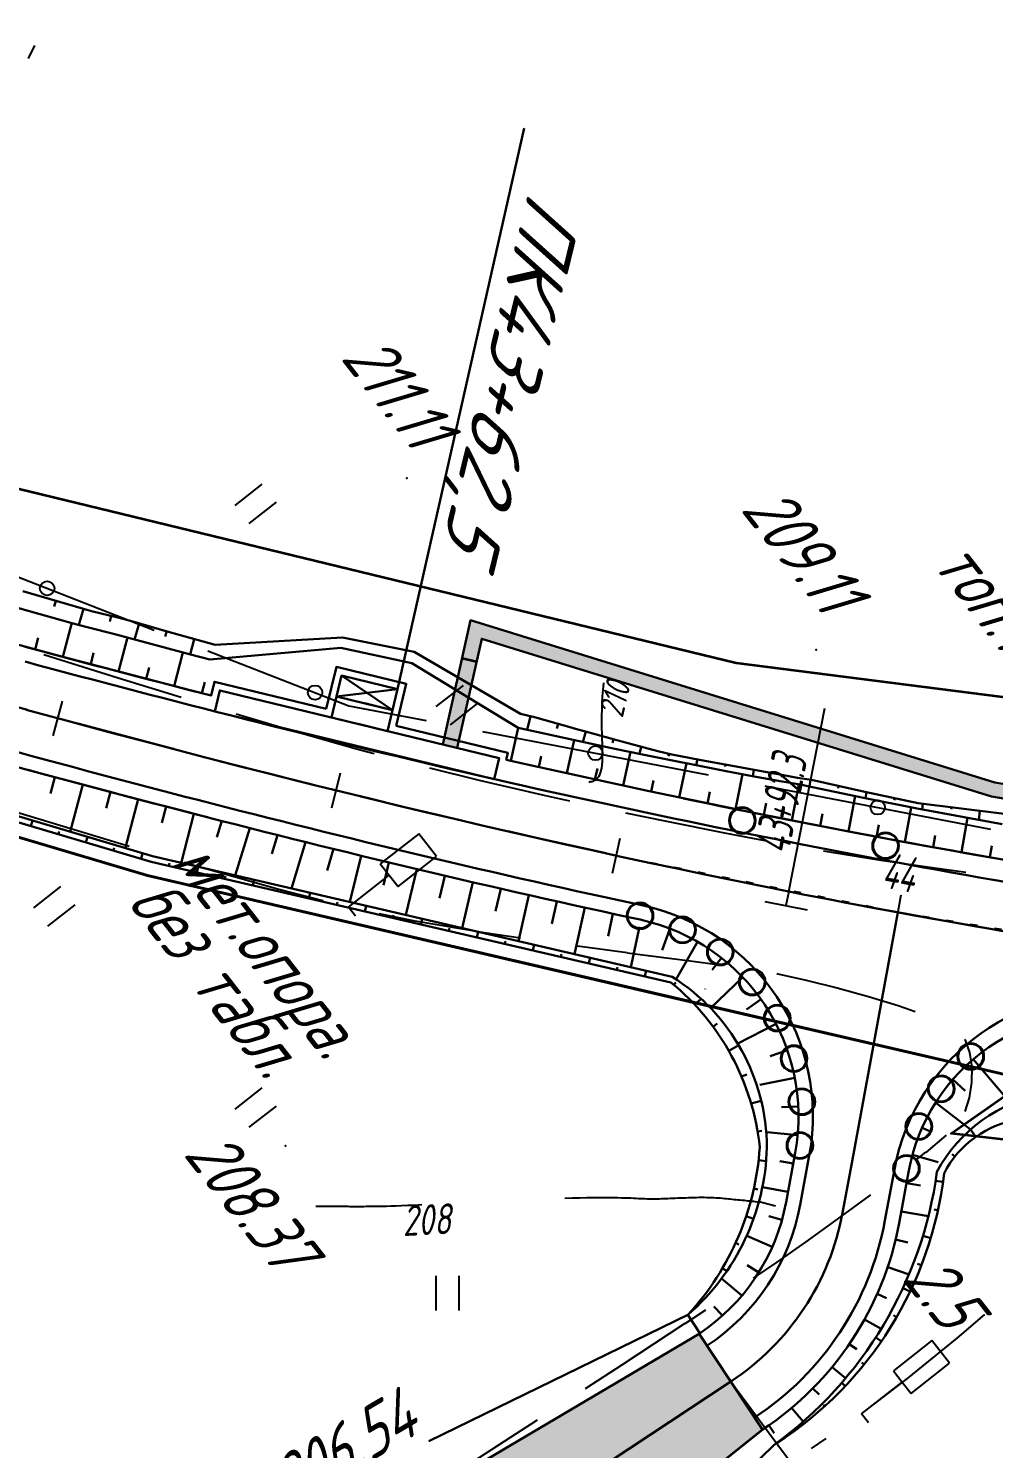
# Model space of a CAD drawing. Header units: millimetres. Extents: x -698 to 8131, y -704 to 4503.
# Drawn here: x 3163.6 to 3230.7, y 2555.2 to 2654 of the extents above; entities that cross this region are included whole.
import ezdxf
from ezdxf import colors
from ezdxf.entities.mleader import LeaderData, LeaderLine
from ezdxf.math import Vec2, Vec3

# ---------------------------------------------------------------- set-up
doc = ezdxf.new("R2010")
doc.units = ezdxf.units.MM
for name, pattern in [('CONTI', [0]), ('DASHED', [0.75, 0.5, -0.25]), ('STROT', [1.7, 0.5, -1.2])]:
    doc.linetypes.add(name, pattern=pattern)
for name, color, linetype, lineweight in [('10', 1, 'Continuous', 35), ('Гравий', 30, 'Continuous', 35), ('КОПИЯ_ОСЬ_13_ОТКОСЫ', 7, 'Continuous', 30), ('Огражд-перила', 1, 'ограждение2', 40), ('Остановки', 1, 'Continuous', 30), ('ОСЬ_ВЕРХ_ПОКРЫТИЯ_ГРАНИЦЫ_ПОЛОС', 7, 'Continuous', 30), ('ОСЬ_ВЕРХ_ПОКРЫТИЯ_ОСЬ', 1, 'Continuous', 30), ('Ось_примыкания', 1, 'Continuous', 35), ('Привязка', 250, 'Continuous', 35), ('Тротуар', 40, 'Continuous', 35)]:
    doc.layers.add(name, color=color, linetype=linetype, lineweight=lineweight)
for name, color, linetype in [('_Ростелеком', 6, 'Continuous'), ('GOR_BDEFAULT', 212, 'CONTI'), ('NAD_MDEFAULT', 7, 'CONTI'), ('PI_OTDEFAULT', 172, 'CONTI'), ('PI_TTDEFAULT', 5, 'CONTI'), ('PLN_O', 7, 'CONTI'), ('SIT_LDEFAULT', 7, 'CONTI'), ('USLZNDEFAULT', 7, 'CONTI'), ('ZAPSKDEFAULT', 7, 'CONTI'), ('Выноски', 250, 'Continuous'), ('ОСЬ_ВЕРХ_ПОКРЫТИЯ_ПИКЕТЫ', 1, 'Continuous'), ('ОСЬ_ВЕРХ_ПОКРЫТИЯ_РАЗБИВКА_КРИВ', 1, 'Continuous'), ('разметка', 7, 'Continuous')]:
    doc.layers.add(name, color=color, linetype=linetype)
doc.styles.add('eskd', font='isocpeui.ttf', dxfattribs={"width": 1.2})
doc.styles.add('SHRFT', font='isocpeui.ttf', dxfattribs={"width": 3.5})
doc.styles.get("Standard").update_dxf_attribs({"font": 'isocpeui.ttf'})
doc.styles.add('STYLE1', font='isocpeui.ttf', dxfattribs={"width": 0.9})
doc.styles.add('ГОСТ', font='isocpeui.ttf', dxfattribs={"height": 4})
doc.linetypes.add('кабель_связи_проект.', pattern='A,10,-1,["/",STYLE1,S=3,R=0,X=0,Y=-1.5],-4.1', length=15.1)
doc.linetypes.add('ограждение2', pattern='A,0.25,-0.1,[132,ltypeshp.shx,S=0.1,R=0,X=-0.1,Y=0],-0.1,1', length=1.45)

# ---------------------------------------------------------------- blocks, each defined once
blk = doc.blocks.new('BL_2011')
at = {"color": 0}
for p, q in [((0, 0), (0, 2.4)), ((1.6, 0), (1.6, 2.4))]:
    blk.add_line(p, q, dxfattribs=at)
blk = doc.blocks.new('BL_12')
at = {"color": 0}
for p, q in [((1, 7), (-1, 7)), ((-1, 7), (-1, 3.6)), ((1, 3.6), (1, 7)), ((-1, 3.6), (0, 3.6)), ((0, 0), (0, 3.6)), ((0, 3.6), (1, 3.6)), ((0.8, 0), (0, 0))]:
    blk.add_line(p, q, dxfattribs=at)

msp = doc.modelspace()

# ---------------------------------------------------------------- hatches: boundary and pattern name
at = {"layer": 'Гравий', "ltscale": 7}
msp.add_hatch(color=256, dxfattribs=at).paths.add_polyline_path([(3214.634, 2556.537), (3214.082, 2557.371), (3210.773, 2562.376), (3210.222, 2563.21), (3187.11, 2549.462), (3189.905, 2544.984), (3193.232, 2539.423)])
at = {"layer": 'Тротуар', "lineweight": 30, "ltscale": 7}
for points in [[(3193.723, 2610.193), (3194.738, 2609.966), (3195.093, 2611.552), (3230.558, 2600.572), (3247.569, 2597.715), (3248.829, 2597.507), (3248.979, 2598.492), (3230.789, 2601.547), (3194.316, 2612.839)], [(3194.737, 2609.966), (3193.723, 2610.193), (3192.379, 2604.203), (3193.393, 2603.976)]]:
    msp.add_hatch(color=256, dxfattribs=at).paths.add_polyline_path(points)

# ---------------------------------------------------------------- linework, layer by layer
at = {"layer": '10'}
for points in [[(3061.583, 2646.564), (3212.793, 2609.874), (3273.663, 2602.114), (3271.103, 2595.664), (3409.293, 2591.524), (3516.343, 2588.934), (3515.983, 2591.764), (3541.393, 2591.594), (3593.983, 2587.394), (3634.403, 2583.024), (3633.883, 2573.984), (3679.523, 2569.544), (3719.523, 2565.644), (3757.023, 2562.004)], [(3742.663, 2545.464), (3674.273, 2552.244), (3633.713, 2556.254), (3575.633, 2561.194), (3506.503, 2565.564), (3466.703, 2565.364), (3412.553, 2565.964), (3379.503, 2567.814), (3348.973, 2569.964), (3318.103, 2572.354), (3295.083, 2574.174), (3259.313, 2576.724), (3254.193, 2574.074), (3227.763, 2577.134), (3233.083, 2580.864), (3171.833, 2595.074), (3065.793, 2626.564)]]:
    msp.add_lwpolyline(points, dxfattribs=at)
at = {"layer": '_Ростелеком', "linetype": 'кабель_связи_проект.', "lineweight": 40, "ltscale": 0.25}
msp.add_lwpolyline([(3065.793, 2626.564), (3149.949, 2601.573), (3171.833, 2595.074), (3208.031, 2586.676), (3233.083, 2580.864), (3259.313, 2576.724), (3277.198, 2575.449), (3295.47, 2574.143), (3315.837, 2572.533), (3357.305, 2570.119), (3488.79, 2566.047), (3506.503, 2565.564), (3539.352, 2563.487), (3577.999, 2561.68), (3640.622, 2556.875), (3702.252, 2549.47), (3742.663, 2545.464)], dxfattribs=at)
at = {"layer": 'GOR_BDEFAULT', "color": 212, "flags": 128}
for points, elevation in [([(3202.559, 2601.61), (3202.619, 2601.61), (3202.679, 2601.62), (3202.749, 2601.63), (3202.819, 2601.65), (3202.889, 2601.67), (3202.959, 2601.71), (3203.039, 2601.75), (3203.109, 2601.81), (3203.179, 2601.89), (3203.239, 2601.98), (3203.309, 2602.09), (3203.359, 2602.23), (3203.409, 2602.38), (3203.449, 2602.56), (3203.469, 2602.77), (3203.489, 2603.01), (3203.499, 2603.28), (3203.499, 2603.57), (3203.499, 2603.88), (3203.489, 2604.22), (3203.479, 2604.58), (3203.469, 2604.95), (3203.459, 2605.35), (3203.459, 2605.76), (3203.459, 2606.19), (3203.469, 2606.63), (3203.479, 2607.08), (3203.509, 2607.54), (3203.549, 2608.01), (3203.599, 2608.49)], 210), ([(3183.549, 2572.07), (3183.899, 2572.07), (3184.849, 2572.07), (3184.929, 2572.07), (3185.029, 2572.07), (3185.119, 2572.07), (3185.219, 2572.07), (3185.319, 2572.07), (3185.429, 2572.07), (3185.539, 2572.07), (3185.649, 2572.07), (3185.769, 2572.07), (3185.899, 2572.06), (3186.019, 2572.06), (3186.159, 2572.06), (3186.289, 2572.06), (3186.429, 2572.06), (3186.579, 2572.06), (3186.729, 2572.06), (3186.889, 2572.06), (3187.059, 2572.07), (3187.239, 2572.07), (3187.439, 2572.07), (3187.659, 2572.07), (3187.899, 2572.08), (3188.169, 2572.08), (3188.459, 2572.09), (3188.779, 2572.1), (3189.129, 2572.11), (3189.519, 2572.13), (3189.949, 2572.14), (3190.419, 2572.16), (3190.929, 2572.19)], 208), ([(3200.869, 2572.64), (3201.419, 2572.66), (3201.929, 2572.67), (3202.399, 2572.68), (3202.839, 2572.68), (3203.239, 2572.69), (3203.609, 2572.69), (3203.949, 2572.68), (3204.259, 2572.68), (3204.539, 2572.68), (3204.809, 2572.67), (3205.049, 2572.66), (3205.269, 2572.65), (3205.469, 2572.65), (3205.659, 2572.64), (3205.839, 2572.63), (3205.999, 2572.62), (3206.159, 2572.62), (3206.309, 2572.61), (3206.449, 2572.61), (3206.579, 2572.6), (3206.709, 2572.6), (3206.839, 2572.6), (3206.959, 2572.6), (3207.079, 2572.6), (3207.209, 2572.6), (3207.329, 2572.6), (3207.459, 2572.6), (3207.599, 2572.61), (3207.739, 2572.61), (3207.879, 2572.62), (3208.039, 2572.62), (3208.199, 2572.63), (3208.369, 2572.64), (3208.549, 2572.64), (3208.729, 2572.65), (3208.909, 2572.66), (3209.099, 2572.67), (3209.289, 2572.67), (3209.479, 2572.68), (3209.669, 2572.69), (3209.859, 2572.69), (3210.039, 2572.69), (3210.229, 2572.7), (3210.409, 2572.7), (3210.579, 2572.7), (3210.759, 2572.69), (3210.919, 2572.69), (3211.079, 2572.68), (3211.239, 2572.68), (3211.399, 2572.67), (3211.549, 2572.66), (3211.689, 2572.65), (3211.839, 2572.63), (3211.979, 2572.62), (3212.119, 2572.61), (3212.259, 2572.6), (3212.389, 2572.58), (3212.529, 2572.57), (3212.669, 2572.55), (3212.799, 2572.54), (3212.939, 2572.53), (3213.079, 2572.51), (3213.209, 2572.5), (3213.349, 2572.49), (3213.479, 2572.47), (3213.609, 2572.46), (3213.749, 2572.45), (3213.869, 2572.43), (3213.999, 2572.42), (3214.119, 2572.41), (3214.239, 2572.39), (3214.349, 2572.38), (3214.459, 2572.37), (3214.569, 2572.35), (3214.659, 2572.33), (3215.539, 2572.1)], 208)]:
    msp.add_lwpolyline(points, dxfattribs=dict(at, elevation=elevation))
at = {"layer": 'PI_TTDEFAULT', "color": 5}
for p in [(3189.889, 2622.72, 211.109), (3218.359, 2610.79, 209.111), (3181.439, 2576.27, 208.37), (3191.469, 2555.75, 206.537)]:
    msp.add_point(p, dxfattribs=at)
at = {"layer": 'PLN_O'}
for p, q in [((3161.499, 2616.36), (3172.309, 2612.16)), ((3176.039, 2610.71), (3185.849, 2606.89)), ((3185.849, 2606.89), (3191.219, 2605.86)), ((3195.149, 2605.11), (3210.859, 2602.09)), ((3214.789, 2601.33), (3230.499, 2598.31))]:
    msp.add_line(p, q, dxfattribs=at)
for centre in [(3164.859, 2615.06), (3183.499, 2607.81), (3203.009, 2603.6), (3222.649, 2599.82)]:
    msp.add_circle(centre, 0.5, dxfattribs=at)
at = {"layer": 'SIT_LDEFAULT', "color": 7}
for p, q in [((3163.569, 2651.92), (3164.009, 2652.82)), ((3169.809, 2608.81), (3164.619, 2610.43)), ((3174.179, 2607.46), (3169.809, 2608.81)), ((3181.579, 2605.23), (3177.999, 2606.3)), ((3186.299, 2603.89), (3181.579, 2605.23)), ((3187.619, 2603.55), (3186.299, 2603.89)), ((3194.929, 2601.69), (3191.489, 2602.54)), ((3199.349, 2600.68), (3194.929, 2601.7)), ((3201.229, 2600.26), (3199.349, 2600.67)), ((3161.689, 2599.81), (3168.499, 2597.75)), ((3207.979, 2598.83), (3205.129, 2599.43)), ((3212.009, 2598.03), (3207.979, 2598.83)), ((3168.499, 2597.74), (3170.569, 2597.13)), ((3214.939, 2597.47), (3212.009, 2598.03)), ((3219.299, 2596.71), (3218.879, 2596.78)), ((3222.859, 2596.13), (3219.299, 2596.7)), ((3174.399, 2596), (3175.059, 2595.8)), ((3175.059, 2595.81), (3180.969, 2594.14)), ((3226.439, 2595.61), (3222.859, 2596.13)), ((3228.769, 2595.29), (3226.439, 2595.61)), ((3180.969, 2594.13), (3184.039, 2593.34)), ((3187.939, 2592.45), (3190.329, 2591.95)), ((3190.329, 2591.95), (3195.269, 2591.11)), ((3195.269, 2591.12), (3197.799, 2590.75)), ((3201.759, 2590.19), (3205.219, 2589.72)), ((3205.219, 2589.71), (3209.609, 2589.14)), ((3209.609, 2589.15), (3211.669, 2588.87)), ((3215.629, 2588.26), (3215.699, 2588.25)), ((3215.699, 2588.25), (3217.669, 2587.81)), ((3217.669, 2587.81), (3219.819, 2587.28)), ((3219.819, 2587.28), (3221.999, 2586.67)), ((3221.999, 2586.67), (3224.069, 2586.03)), ((3224.069, 2586.04), (3225.259, 2585.62)), ((3228.689, 2583.7), (3228.739, 2583.64)), ((3228.729, 2583.63), (3229.039, 2582.77)), ((3229.039, 2582.77), (3229.189, 2581.76)), ((3229.189, 2581.76), (3229.179, 2580.68)), ((3229.179, 2580.68), (3229.019, 2579.62)), ((3229.019, 2579.62), (3228.709, 2578.66)), ((3227.409, 2577.02), (3225.989, 2575.82)), ((3225.979, 2575.83), (3225.309, 2575.3)), ((3222.049, 2572.79), (3219.829, 2571.17)), ((3222.139, 2572.86), (3222.049, 2572.79)), ((3219.829, 2571.17), (3217.639, 2569.6)), ((3217.639, 2569.6), (3215.629, 2568.19)), ((3215.629, 2568.19), (3213.989, 2567.08)), ((3210.659, 2564.85), (3209.229, 2563.9)), ((3209.219, 2563.91), (3204.859, 2561.05)), ((3228.169, 2562.9), (3230.099, 2564.54)), ((3224.719, 2560.08), (3228.169, 2562.9)), ((3204.859, 2561.05), (3202.289, 2559.37)), ((3222.319, 2558.25), (3224.719, 2560.08)), ((3198.949, 2557.19), (3196.659, 2555.71)), ((3196.659, 2555.71), (3193.949, 2553.95)), ((3218.049, 2555.22), (3219.059, 2555.92))]:
    msp.add_line(p, q, dxfattribs=at)
at = {"layer": 'Гравий', "linetype": 'Continuous'}
msp.add_lwpolyline([(3210.222, 2563.21), (3187.074, 2549.521), (3189.905, 2544.984), (3193.232, 2539.423), (3214.634, 2556.537)], dxfattribs=at)
at = {"layer": 'КОПИЯ_ОСЬ_13_ОТКОСЫ'}
for p, q in [((3163.721, 2598.526), (3163.835, 2598.91)), ((3165.638, 2597.957), (3165.695, 2598.148)), ((3167.556, 2597.387), (3167.67, 2597.771)), ((3169.473, 2596.818), (3169.53, 2597.01)), ((3171.39, 2596.249), (3171.504, 2596.632)), ((3173.327, 2595.754), (3173.372, 2595.949)), ((3175.275, 2595.302), (3175.366, 2595.692)), ((3177.224, 2594.85), (3177.269, 2595.045)), ((3179.172, 2594.398), (3179.262, 2594.788)), ((3181.12, 2593.946), (3181.165, 2594.141)), ((3183.068, 2593.494), (3183.159, 2593.884)), ((3185.017, 2593.042), (3185.062, 2593.237)), ((3186.965, 2592.59), (3187.055, 2592.98)), ((3188.913, 2592.138), (3188.958, 2592.333)), ((3190.861, 2591.686), (3190.952, 2592.076)), ((3192.81, 2591.234), (3192.855, 2591.429)), ((3194.758, 2590.782), (3194.848, 2591.172)), ((3196.706, 2590.33), (3196.751, 2590.525)), ((3198.654, 2589.878), (3198.745, 2590.268)), ((3200.603, 2589.426), (3200.648, 2589.621)), ((3202.551, 2588.974), (3202.641, 2589.364)), ((3204.499, 2588.522), (3204.544, 2588.717)), ((3206.447, 2588.07), (3206.538, 2588.46)), ((3208.467, 2587.476), (3208.599, 2587.632)), ((3209.915, 2586.098), (3210.354, 2586.508)), ((3211.193, 2584.561), (3211.486, 2584.777)), ((3212.282, 2582.885), (3212.973, 2583.279)), ((3229.29, 2582.295), (3231.926, 2579.202)), ((3213.169, 2581.094), (3213.535, 2581.249)), ((3227.87, 2580.889), (3228.738, 2580.094)), ((3213.841, 2579.211), (3214.541, 2579.416)), ((3226.675, 2579.287), (3229.11, 2577.419)), ((3214.29, 2577.263), (3214.585, 2577.313)), ((3225.732, 2577.526), (3226.364, 2577.245)), ((3229.471, 2576.906), (3229.11, 2577.419)), ((3214.358, 2575.277), (3214.885, 2575.217)), ((3225.061, 2575.644), (3226.854, 2575.151)), ((3228.02, 2575.539), (3227.832, 2575.688)), ((3227.185, 2573.77), (3226.677, 2573.84)), ((3214.029, 2573.305), (3214.303, 2573.245)), ((3224.651, 2573.687), (3225.621, 2573.508)), ((3226.836, 2571.801), (3226.569, 2571.859)), ((3213.495, 2571.379), (3214.011, 2571.206)), ((3224.288, 2571.72), (3226.171, 2571.373)), ((3226.336, 2569.865), (3225.796, 2570.027)), ((3212.761, 2569.519), (3212.979, 2569.42)), ((3223.895, 2569.759), (3224.738, 2569.557)), ((3223.341, 2567.838), (3224.824, 2567.337)), ((3225.688, 2567.973), (3225.425, 2568.075)), ((3211.837, 2567.747), (3212.094, 2567.595)), ((3210.732, 2566.081), (3210.744, 2566.072)), ((3222.615, 2565.976), (3223.268, 2565.686)), ((3224.896, 2566.138), (3224.399, 2566.375)), ((3209.458, 2564.54), (3209.458, 2564.54)), ((3221.722, 2564.186), (3222.881, 2563.541)), ((3223.964, 2564.369), (3223.738, 2564.499)), ((3222.898, 2562.677), (3222.506, 2562.945)), ((3220.671, 2562.486), (3221.19, 2562.131)), ((3221.704, 2561.073), (3221.543, 2561.202)), ((3219.47, 2560.887), (3220.413, 2560.11)), ((3218.129, 2559.405), (3218.563, 2558.975)), ((3220.39, 2559.566), (3220.146, 2559.796)), ((3216.659, 2558.05), (3217.466, 2557.089)), ((3218.963, 2558.165), (3218.881, 2558.255)), ((3217.432, 2556.879), (3217.349, 2556.986)), ((3215.072, 2556.834), (3215.449, 2556.291)), ((3215.807, 2555.715), (3215.803, 2555.721))]:
    msp.add_line(p, q, dxfattribs=at)
for points in [[(2992.606, 2654.014), (3004.165, 2649.629), (3020.317, 2643.502), (3066.218, 2627.898), (3150.347, 2602.915), (3172.191, 2596.428), (3208.347, 2588.04)], [(2992.444, 2653.648), (3004.023, 2649.255), (3020.182, 2643.125), (3066.097, 2627.517), (3150.233, 2602.532), (3172.089, 2596.041), (3208.257, 2587.65)], [(3076.546, 2636.536), (3101.803, 2628.852), (3119.994, 2623.401), (3128.612, 2620.847), (3134.838, 2619.022), (3140.109, 2617.493), (3145.863, 2615.844), (3151.621, 2614.218), (3158.823, 2612.223), (3166.038, 2610.271), (3174.707, 2607.998), (3176.266, 2607.6)], [(3064.645, 2631.801), (3116.229, 2616.115), (3125.339, 2613.378), (3132.541, 2611.239), (3139.753, 2609.125), (3144.568, 2607.733), (3148.907, 2606.493), (3154.216, 2604.995), (3159.05, 2603.654), (3163.407, 2602.464), (3169.469, 2600.843), (3175.54, 2599.257), (3176.027, 2599.132)], [(3163.164, 2614.858), (3167.935, 2613.483), (3169.86, 2612.998), (3170.82, 2612.748), (3173.206, 2612.067), (3176.547, 2611.123), (3185.414, 2611.635), (3185.414, 2611.635), (3185.414, 2611.635), (3185.414, 2611.635), (3185.414, 2611.635), (3190.397, 2610.633), (3197.802, 2606.326), (3197.802, 2606.326), (3198.763, 2606.095), (3201.145, 2605.426), (3201.622, 2605.293), (3202.577, 2605.034), (3204.485, 2604.508), (3205.44, 2604.248), (3207.351, 2603.734), (3208.314, 2603.511), (3210.255, 2603.136), (3213.168, 2602.589), (3216.082, 2602.058), (3217.055, 2601.886), (3218.03, 2601.728), (3221.742, 2600.912), (3225.459, 2600.12), (3231.437, 2599.368)], [(3161.885, 2613.952), (3166.674, 2612.626), (3167.633, 2612.363), (3169.558, 2611.869), (3170.519, 2611.618), (3174.834, 2610.457), (3176.169, 2610.104), (3185.286, 2610.931), (3190.224, 2609.86), (3197.631, 2605.351), (3197.631, 2605.351), (3201.446, 2604.512), (3204.351, 2603.901), (3206.289, 2603.502), (3212.109, 2602.349), (3214.052, 2601.982), (3215.995, 2601.622), (3216.274, 2601.579), (3216.552, 2601.534), (3216.831, 2601.486), (3217.109, 2601.436), (3217.386, 2601.384), (3217.663, 2601.329), (3221.662, 2600.496), (3225.39, 2599.744), (3231.315, 2598.648)], [(3161.885, 2613.952), (3166.674, 2612.625), (3167.633, 2612.363), (3169.558, 2611.869), (3170.519, 2611.618), (3174.834, 2610.457), (3176.169, 2610.104), (3185.286, 2610.931), (3190.224, 2609.86), (3197.631, 2605.351), (3197.631, 2605.351), (3201.446, 2604.512), (3204.351, 2603.901), (3206.289, 2603.501), (3212.109, 2602.349), (3214.052, 2601.982), (3215.995, 2601.622), (3216.274, 2601.579), (3216.552, 2601.534), (3216.831, 2601.486), (3217.109, 2601.436), (3217.386, 2601.384), (3217.663, 2601.329), (3221.662, 2600.496), (3225.39, 2599.744), (3231.315, 2598.648)], [(3165.462, 2614.195), (3165.35, 2613.808)], [(3167.383, 2613.642), (3167.06, 2612.52)], [(3165.952, 2610.294), (3166.583, 2612.651)], [(3169.318, 2613.135), (3169.223, 2612.757)], [(3171.252, 2612.625), (3170.932, 2611.506)], [(3164.021, 2610.812), (3164.235, 2611.607)], [(3169.821, 2609.279), (3170.44, 2611.639)], [(3173.175, 2612.076), (3173.068, 2611.703)], [(3175.099, 2611.532), (3174.798, 2610.466)], [(3167.887, 2609.786), (3168.093, 2610.573)], [(3173.691, 2608.265), (3174.303, 2610.599)], [(3171.756, 2608.772), (3171.962, 2609.559)], [(3175.627, 2607.763), (3175.826, 2608.543)], [(3197.114, 2603.069), (3197.631, 2605.351)], [(3198.483, 2606.163), (3198.255, 2605.214)], [(3200.411, 2605.632), (3200.323, 2605.319)], [(3201.019, 2602.2), (3201.521, 2604.496)], [(3202.338, 2605.098), (3202.139, 2604.366)], [(3204.267, 2604.568), (3204.2, 2604.324)], [(3199.065, 2602.627), (3199.232, 2603.389)], [(3204.926, 2601.345), (3205.437, 2603.677)], [(3206.197, 2604.044), (3206.063, 2603.548)], [(3208.135, 2603.552), (3208.097, 2603.386)], [(3196.793, 2603.141), (3198.989, 2602.644), (3206.749, 2600.946), (3211.121, 2600.035), (3215.498, 2599.151), (3219.318, 2598.402), (3224.79, 2597.365), (3230.271, 2596.379), (3235.761, 2595.444), (3241.26, 2594.561), (3246.742, 2593.732)], [(3202.973, 2601.772), (3203.14, 2602.538)], [(3208.838, 2600.507), (3209.336, 2602.898)], [(3210.098, 2603.166), (3210.02, 2602.763)], [(3212.063, 2602.797), (3212.038, 2602.662)], [(3214.03, 2602.432), (3213.951, 2602.001)], [(3165.403, 2601.926), (3165.097, 2600.788)], [(3167.335, 2601.409), (3166.461, 2598.13)], [(3206.88, 2600.918), (3207.045, 2601.697)], [(3212.756, 2599.701), (3213.249, 2602.134)], [(3215.997, 2602.073), (3215.971, 2601.929)], [(3216.678, 2598.919), (3217.169, 2601.425)], [(3217.969, 2601.738), (3217.895, 2601.281)], [(3169.268, 2600.896), (3168.968, 2599.763)], [(3210.796, 2600.101), (3210.96, 2600.899)], [(3219.922, 2601.309), (3219.889, 2601.158)], [(3220.604, 2598.153), (3221.078, 2600.616)], [(3221.876, 2600.883), (3221.787, 2600.471)], [(3223.832, 2600.464), (3223.802, 2600.326)], [(3171.202, 2600.386), (3170.319, 2597.022)], [(3173.137, 2599.88), (3172.845, 2598.758)], [(3214.716, 2599.306), (3214.878, 2600.118)], [(3224.535, 2597.412), (3224.982, 2599.825)], [(3225.793, 2600.076), (3225.741, 2599.678)], [(3227.777, 2599.821), (3227.76, 2599.688)], [(3229.761, 2599.573), (3229.684, 2598.944)], [(3175.073, 2599.378), (3174.209, 2596.039)], [(3177.01, 2598.88), (3176.664, 2597.757)], [(3218.641, 2598.535), (3218.805, 2599.37)], [(3222.569, 2597.779), (3222.724, 2598.601)], [(3228.471, 2596.697), (3228.897, 2599.088)], [(3178.951, 2598.386), (3177.942, 2595.094)], [(3180.892, 2597.897), (3180.496, 2596.594)], [(3226.502, 2597.051), (3226.649, 2597.856)], [(3182.835, 2597.412), (3181.86, 2594.185)], [(3184.778, 2596.932), (3184.332, 2595.443)], [(3186.697, 2596.463), (3185.916, 2593.244)], [(3230.44, 2596.349), (3230.579, 2597.147)], [(3188.64, 2595.994), (3188.26, 2594.414)], [(3190.584, 2595.529), (3189.826, 2592.337)], [(3192.529, 2595.069), (3192.16, 2593.497)], [(3194.476, 2594.615), (3193.735, 2591.43)], [(3196.422, 2594.166), (3196.065, 2592.6)], [(3198.371, 2593.722), (3197.648, 2590.522)], [(3200.322, 2593.284), (3199.973, 2591.72)], [(3202.273, 2592.851), (3201.559, 2589.615)], [(3204.225, 2592.424), (3203.886, 2590.864)], [(3206.074, 2591.515), (3205.474, 2588.706)], [(3210.647, 2587.174), (3210.651, 2587.196)]]:
    msp.add_lwpolyline(points, dxfattribs=at)
at = {"layer": 'КОПИЯ_ОСЬ_13_ОТКОСЫ', "ltscale": 7}
for points in [[(3184.275, 2606.68), (3184.981, 2609.596), (3189.84, 2608.419), (3189.134, 2605.503)], [(3184.275, 2606.68), (3176.499, 2608.563), (3176.266, 2607.6)], [(3196.793, 2603.141), (3196.91, 2603.62), (3189.134, 2605.503)], [(3212.428, 2559.873), (3189.905, 2544.984)]]:
    msp.add_lwpolyline(points, dxfattribs=at)
at = {"layer": 'КОПИЯ_ОСЬ_13_ОТКОСЫ'}
msp.add_lwpolyline([(3215.427, 2555.451, 0.204101), (3226.77, 2574.473, -0.229607), (3234.286, 2579.909), (3237.562, 2580.341), (3237.562, 2580.341)], format="xyb", dxfattribs=at)
at = {"layer": 'Огражд-перила', "linetype": 'Continuous'}
for centre in [(3213.227, 2598.908), (3223.196, 2597.154), (3206.113, 2592.285), (3209.062, 2591.305), (3211.692, 2589.758), (3213.919, 2587.672), (3215.655, 2585.164), (3216.821, 2582.345), (3229.119, 2582.496), (3227.063, 2580.245), (3217.365, 2579.344), (3225.508, 2577.625), (3217.236, 2576.298), (3224.644, 2574.707)]:
    msp.add_circle(centre, 0.897, dxfattribs=at)
at = {"layer": 'Остановки', "lineweight": 30, "ltscale": 7}
for points in [[(3186.94, 2607.063), (3188.884, 2606.593), (3189.237, 2608.051), (3185.349, 2608.992), (3184.996, 2607.534), (3188.884, 2606.593)], [(3188.884, 2606.593), (3185.349, 2608.992)], [(3186.587, 2605.606), (3188.531, 2605.135), (3188.884, 2606.593), (3184.996, 2607.534), (3184.643, 2606.076), (3188.531, 2605.135)], [(3189.237, 2608.051), (3184.996, 2607.534)]]:
    msp.add_lwpolyline(points, dxfattribs=at)
at = {"layer": 'Остановки', "color": 1, "linetype": 'Continuous'}
msp.add_lwpolyline([(3176.515, 2606.501), (3176.515, 2606.501), (3195.953, 2601.794), (3195.953, 2601.794), (3196.306, 2603.252), (3176.868, 2607.959)], close=True, dxfattribs=at)
at = {"layer": 'ОСЬ_ВЕРХ_ПОКРЫТИЯ_ГРАНИЦЫ_ПОЛОС', "linetype": 'Continuous'}
for points in [[(3163.341, 2610.995), (3164.292, 2610.739), (3165.242, 2610.484), (3166.192, 2610.23), (3167.143, 2609.977), (3168.094, 2609.725), (3169.045, 2609.474), (3169.996, 2609.223), (3170.947, 2608.974), (3171.899, 2608.726), (3172.851, 2608.478), (3173.803, 2608.232), (3174.755, 2607.986), (3175.707, 2607.742), (3176.266, 2607.6), (3176.266, 2607.6)], [(3231.641, 2594.618), (3230.674, 2594.786), (3229.706, 2594.955), (3228.739, 2595.125), (3227.772, 2595.298), (3226.805, 2595.472), (3225.838, 2595.647), (3224.872, 2595.824), (3223.906, 2596.003), (3222.941, 2596.183), (3221.975, 2596.365), (3221.01, 2596.548), (3220.046, 2596.733), (3219.081, 2596.92), (3218.117, 2597.108), (3217.153, 2597.298), (3216.186, 2597.487), (3215.218, 2597.677), (3214.251, 2597.869), (3213.283, 2598.063), (3212.317, 2598.258), (3211.35, 2598.455), (3210.384, 2598.653), (3209.418, 2598.853), (3208.452, 2599.054), (3207.486, 2599.257), (3206.521, 2599.461), (3205.556, 2599.667), (3204.591, 2599.874), (3203.627, 2600.083), (3202.662, 2600.293), (3201.698, 2600.504), (3200.735, 2600.717), (3199.771, 2600.931), (3198.808, 2601.147), (3197.845, 2601.364), (3196.882, 2601.582), (3195.92, 2601.802), (3194.957, 2602.022), (3193.995, 2602.245), (3193.034, 2602.468), (3192.072, 2602.693), (3191.111, 2602.919), (3190.15, 2603.146), (3189.189, 2603.375), (3188.229, 2603.604), (3187.268, 2603.835), (3186.308, 2604.067), (3185.349, 2604.301), (3184.389, 2604.535), (3183.43, 2604.771), (3182.47, 2605.007), (3181.512, 2605.245), (3180.553, 2605.484), (3179.594, 2605.724), (3178.636, 2605.966), (3177.678, 2606.208), (3176.721, 2606.451), (3175.763, 2606.695), (3174.806, 2606.941), (3173.848, 2607.187), (3172.892, 2607.435), (3171.935, 2607.683), (3170.978, 2607.932), (3170.022, 2608.183), (3169.066, 2608.434), (3168.11, 2608.686), (3167.154, 2608.939), (3166.199, 2609.194), (3165.243, 2609.449), (3164.288, 2609.704), (3163.333, 2609.961)], [(3209.145, 2600.442), (3209.914, 2600.282), (3210.854, 2600.088), (3211.795, 2599.895), (3212.736, 2599.704), (3213.677, 2599.514), (3214.619, 2599.326), (3215.56, 2599.139), (3216.502, 2598.953), (3217.444, 2598.77), (3218.386, 2598.584), (3219.328, 2598.4), (3220.271, 2598.218), (3221.213, 2598.037), (3222.156, 2597.857), (3223.099, 2597.68), (3224.043, 2597.503), (3224.987, 2597.328), (3225.931, 2597.155), (3226.875, 2596.983), (3227.82, 2596.813), (3228.765, 2596.644), (3229.71, 2596.477), (3230.655, 2596.311), (3231.601, 2596.147)]]:
    msp.add_lwpolyline(points, dxfattribs=at)
at = {"layer": 'ОСЬ_ВЕРХ_ПОКРЫТИЯ_ГРАНИЦЫ_ПОЛОС', "linetype": 'Continuous', "lineweight": 30}
for points in [[(3210.773, 2562.376), (3210.773, 2562.376), (3210.773, 2562.376, 0.203814), (3217.252, 2572.168), (3217.888, 2575.612, 0.404939), (3206.325, 2592.991), (3203.661, 2593.57), (3202.68, 2593.785), (3201.7, 2594.002), (3200.719, 2594.219), (3199.739, 2594.439), (3198.759, 2594.659), (3197.78, 2594.881), (3196.801, 2595.105), (3195.822, 2595.33), (3194.844, 2595.556), (3193.866, 2595.783), (3192.889, 2596.012), (3191.911, 2596.242), (3190.935, 2596.473), (3189.958, 2596.706), (3188.982, 2596.94), (3188.006, 2597.175), (3187.03, 2597.411), (3186.055, 2597.649), (3185.08, 2597.888), (3184.106, 2598.128), (3183.132, 2598.369), (3182.158, 2598.611), (3181.184, 2598.854), (3180.211, 2599.099), (3179.238, 2599.345), (3178.266, 2599.592), (3177.294, 2599.839), (3176.322, 2600.088), (3175.35, 2600.338), (3174.379, 2600.59), (3173.408, 2600.842), (3172.437, 2601.095), (3171.467, 2601.349), (3170.497, 2601.604), (3169.527, 2601.86), (3168.558, 2602.117), (3167.589, 2602.375), (3166.62, 2602.634), (3165.651, 2602.894), (3164.683, 2603.155), (3163.715, 2603.417), (3162.747, 2603.679)], [(3210.222, 2563.21, 0.203814), (3216.269, 2572.349), (3216.904, 2575.794, 0.404939), (3206.112, 2592.014, 0.404939)], [(3209.458, 2564.54, 0.171183), (3214.438, 2576.177, 0.197801), (3208.257, 2587.65, 0.313801)], [(3209.433, 2564.518, 0.210702), (3214.937, 2576.157), (3214.937, 2576.157, 0.256362), (3208.347, 2588.04, 0.404939)], [(3240.722, 2586.743), (3240.722, 2586.743, 0.403253), (3223.806, 2574.621), (3223.806, 2574.621)], [(3240.508, 2585.258), (3240.508, 2585.258, 0.418235), (3224.789, 2574.44), (3224.136, 2570.898, -0.203814), (3214.634, 2556.537)], [(3237.207, 2577.967), (3232.557, 2578.118, 0.245726), (3227.259, 2574.355, -0.22448), (3215.614, 2555.589)], [(3214.082, 2557.371, 0.203814), (3223.153, 2571.079), (3223.806, 2574.621)]]:
    msp.add_lwpolyline(points, format="xyb", dxfattribs=at)
for points in [[(3206.112, 2592.014), (3205.414, 2592.167), (3204.431, 2592.379), (3203.448, 2592.593), (3202.466, 2592.809), (3201.483, 2593.025), (3200.502, 2593.243), (3199.52, 2593.463), (3198.539, 2593.684), (3197.558, 2593.906), (3196.578, 2594.13), (3195.598, 2594.355), (3194.618, 2594.582), (3193.639, 2594.809), (3192.66, 2595.038), (3191.682, 2595.269), (3190.703, 2595.5), (3189.726, 2595.733), (3188.748, 2595.967), (3187.771, 2596.203), (3186.794, 2596.44), (3185.818, 2596.677), (3184.842, 2596.916), (3183.866, 2597.157), (3182.891, 2597.398), (3181.916, 2597.641), (3180.941, 2597.884), (3179.967, 2598.129), (3178.993, 2598.375), (3178.019, 2598.622), (3177.046, 2598.871), (3176.073, 2599.12), (3175.1, 2599.37), (3174.128, 2599.622), (3173.156, 2599.874), (3172.184, 2600.127), (3171.213, 2600.382), (3170.242, 2600.637), (3169.271, 2600.894), (3168.301, 2601.151), (3167.331, 2601.409), (3166.361, 2601.668), (3165.392, 2601.928), (3164.423, 2602.19), (3163.53, 2602.431)], [(3209.487, 2564.554), (3191.469, 2555.75)], [(3215.427, 2555.451), (3200.299, 2540.72)]]:
    msp.add_lwpolyline(points, dxfattribs=at)
at = {"layer": 'ОСЬ_ВЕРХ_ПОКРЫТИЯ_ОСЬ'}
msp.add_lwpolyline([(3163.407, 2606.609), (3166.279, 2605.832), (3169.153, 2605.063), (3172.029, 2604.303), (3173.948, 2603.801), (3175.868, 2603.303), (3177.789, 2602.809), (3179.711, 2602.32), (3181.634, 2601.835), (3183.559, 2601.354), (3185.484, 2600.878), (3187.411, 2600.406), (3189.339, 2599.94), (3191.268, 2599.478), (3193.198, 2599.021), (3195.129, 2598.569), (3197.062, 2598.123), (3198.996, 2597.682), (3200.931, 2597.246), (3202.867, 2596.816), (3204.804, 2596.392), (3206.743, 2595.973), (3208.683, 2595.56), (3210.625, 2595.153), (3212.567, 2594.753), (3214.511, 2594.358), (3216.456, 2593.97), (3216.456, 2593.97, 0.0136), (3248.629, 2588.51)], format="xyb", dxfattribs=at)
at = {"layer": 'ОСЬ_ВЕРХ_ПОКРЫТИЯ_ПИКЕТЫ'}
for p, q in [((3165.286, 2604.805), (3165.937, 2607.219)), ((3184.674, 2599.79), (3185.273, 2602.217)), ((3204.186, 2595.247), (3204.718, 2597.69)), ((3223.83, 2591.288), (3224.284, 2593.746)), ((3223.83, 2591.288), (3224.284, 2593.746))]:
    msp.add_line(p, q, dxfattribs=at)
at = {"layer": 'ОСЬ_ВЕРХ_ПОКРЫТИЯ_РАЗБИВКА_КРИВ'}
for p, q in [((3216.456, 2593.97), (3218.979, 2606.723)), ((3216.456, 2593.97), (3216.262, 2592.989)), ((3214.791, 2593.28), (3217.733, 2592.698))]:
    msp.add_line(p, q, dxfattribs=at)
at = {"layer": 'Ось_примыкания', "color": 0, "lineweight": 30}
for p, q in [((3210.117, 2590.47), (3208.618, 2587.865)), ((3211.773, 2589.352), (3211.121, 2588.521)), ((3213.254, 2588.01), (3211.011, 2585.865)), ((3214.529, 2586.471), (3213.529, 2585.757)), ((3215.571, 2584.766), (3212.872, 2583.37)), ((3216.36, 2582.931), (3215.163, 2582.514)), ((3216.88, 2581.001), (3214.451, 2580.53)), ((3217.12, 2579.017), (3215.948, 2578.96)), ((3217.075, 2577.019), (3214.944, 2577.22)), ((3216.766, 2575.044), (3215.832, 2575.217)), ((3216.403, 2573.077), (3214.623, 2573.406)), ((3215.985, 2571.123), (3215.071, 2571.378)), ((3215.311, 2569.241), (3213.534, 2570.025)), ((3214.377, 2567.475), (3213.561, 2567.985)), ((3213.2, 2565.86), (3211.789, 2567.051))]:
    msp.add_line(p, q, dxfattribs=at)
at = {"layer": 'Ось_примыкания', "color": 0, "lineweight": 30, "ltscale": 7}
msp.add_line((3209.428, 2564.525), (3210.28, 2563.249), dxfattribs=at)
at = {"layer": 'Ось_примыкания', "lineweight": 30, "ltscale": 7}
msp.add_lwpolyline([(3224.057, 2592.517), (3220.838, 2575.068, -0.000003), (3220.838, 2575.068), (3220.202, 2571.623, -0.203814), (3212.428, 2559.873), (3212.428, 2559.873)], format="xyb", dxfattribs=at)
at = {"layer": 'Ось_примыкания', "color": 0, "lineweight": 30}
for points in [[(3208.165, 2591.305), (3207.652, 2589.889)], [(3211.854, 2564.472), (3211.249, 2565.1)]]:
    msp.add_lwpolyline(points, dxfattribs=at)
at = {"layer": 'Ось_примыкания', "linetype": 'Continuous'}
msp.add_lwpolyline([(3210.222, 2563.21), (3214.634, 2556.537)], dxfattribs=at)
at = {"layer": 'Ось_примыкания', "lineweight": 30, "ltscale": 7}
msp.add_arc((3334.034, 3189.209), 606.742, 259.273599, 263.334176, dxfattribs=at)
at = {"layer": 'Привязка', "lineweight": 30, "ltscale": 7}
msp.add_lwpolyline([(3189.237, 2608.051), (3198.054, 2647.085)], dxfattribs=at)
at = {"layer": 'разметка', "linetype": 'DASHED', "lineweight": 30, "ltscale": 14}
msp.add_lwpolyline([(3206.813, 2595.973, -0.010955), (3176.504, 2603.14), (3176.504, 2603.14), (3176.504, 2603.14, -0.009686), (3126.494, 2617.209)], format="xyb", dxfattribs=at)
at = {"layer": 'разметка', "linetype": 'STROT', "lineweight": 30}
msp.add_lwpolyline([(3206.813, 2595.973), (3224.057, 2592.517), (3245.055, 2589.027)], dxfattribs=at)
at = {"layer": 'разметка', "lineweight": 30, "ltscale": 7}
msp.add_lwpolyline([(3226.66, 2592.043), (3223.379, 2592.643)], dxfattribs=at)
at = {"layer": 'Тротуар', "lineweight": 30, "ltscale": 7}
for points in [[(3248.217, 2593.518), (3248.979, 2598.492), (3230.789, 2601.547), (3194.316, 2612.839), (3192.379, 2604.203)], [(3247.023, 2593.691), (3247.569, 2597.715), (3230.558, 2600.572), (3195.092, 2611.552), (3195.092, 2611.552), (3195.092, 2611.552), (3195.092, 2611.552), (3193.393, 2603.976)]]:
    msp.add_lwpolyline(points, dxfattribs=at)
at = {"layer": 'Тротуар', "ltscale": 7}
msp.add_lwpolyline([(3193.723, 2610.193), (3194.736, 2609.966)], dxfattribs=at)

# ---------------------------------------------------------------- block references
at = {"layer": 'USLZNDEFAULT', "color": 7, "rotation": 307.9999999999999}
for p in [(3185.819, 2592.89), (3221.519, 2557.63)]:
    msp.add_blockref('BL_12', p, dxfattribs=at)
at = {"layer": 'ZAPSKDEFAULT', "color": 7, "rotation": 307.9999999999999}
for p in [(3177.929, 2620.83), (3191.929, 2606.83), (3163.929, 2592.83), (3177.929, 2578.83)]:
    msp.add_blockref('BL_2011', p, dxfattribs=at)
at = {"layer": 'ZAPSKDEFAULT', "color": 7}
msp.add_blockref('BL_2011', (3191.929, 2564.83), dxfattribs=at)

# ---------------------------------------------------------------- texts
at = {"layer": 'GOR_BDEFAULT', "color": 212, "style": 'SHRFT', "width": 0.75}
for s, height, rotation, p in [('210', 1.7223, 76.29077, (3204.893, 2605.986, 210)), ('208', 2.1263, 2.6402, (3189.622, 2569.997, 208))]:
    msp.add_text(s, height=height, rotation=rotation, dxfattribs=at).set_placement(p)
at = {"layer": 'NAD_MDEFAULT', "color": 7, "style": 'eskd', "oblique": 10, "width": 0.8}
for s, p in [('топ.15/0.2', (3226.351, 2616.815)), ('мет.опора.', (3173.384, 2595.965)), ('без табл.', (3170.339, 2593.246)), ('2.5', (3224.277, 2567.023))]:
    msp.add_text(s, height=3.5, rotation=308, dxfattribs=at).set_placement(p)
at = {"layer": 'PI_OTDEFAULT', "color": 172, "style": 'eskd', "oblique": 10, "width": 0.8}
for s, rotation, p in [('211.11', 308, (3185.219, 2631.075)), ('209.11', 308, (3213.049, 2620.545)), ('208.37', 308, (3174.275, 2575.69)), ('206.54', 30.47266, (3181.525, 2550.866))]:
    msp.add_text(s, height=3.5, rotation=rotation, dxfattribs=at).set_placement(p)
at = {"layer": 'ОСЬ_ВЕРХ_ПОКРЫТИЯ_ПИКЕТЫ', "width": 0.6}
msp.add_text('44', height=2.5, rotation=349.54789, dxfattribs=at).set_placement((3222.854, 2594.264))
at = {"layer": 'ОСЬ_ВЕРХ_ПОКРЫТИЯ_РАЗБИВКА_КРИВ', "width": 0.6}
msp.add_text('43+92.3', height=2.5, rotation=78.80893, dxfattribs=at).set_placement((3216.451, 2596.52))
at = {"layer": 'Привязка', "lineweight": 30, "ltscale": 7, "style": 'ГОСТ', "oblique": 15}
msp.add_text('ПК43+62,5', height=4, rotation=256.26995, dxfattribs=at).set_placement((3198.366, 2642.844, 126.574))

# ---------------------------------------------------------------- leaders
at = {"layer": 'Выноски', "linetype": 'Continuous'}
ml = msp.add_multileader_mtext('Standard', dxfattribs=at)
ml.set_content('Ж/б труба, {\\Fgost|c204;%%C} 0,75 м, L-13,66 м', color=256, style='ГОСТ')
ml.set_leader_properties()
ml.build(insert=Vec2(0, 0))
ml.multileader.update_dxf_attribs({"text_left_attachment_type": 5, "text_right_attachment_type": 5, "dogleg_length": 0, "arrow_head_size": 0.18})
ctx = ml.context
ctx.base_point, ctx.arrow_head_size, ctx.landing_gap_size, ctx.plane_origin, ctx.plane_x_axis, ctx.plane_y_axis = Vec3(3248.224, 2533.201), 0.18, 0, Vec3(3353.212, 2482.619), Vec3(0.998573, -0.053395), Vec3(0.053395, 0.998573)
ctx.left_attachment, ctx.right_attachment = 5, 5
notes = []
notes.append((ctx, [(1, (1, 1, 0), (3248.224, 2533.201), (0.998573, -0.053395), 0, [(0, [(3240.85, 2581.872)], 0, [])])]))
ctx.mtext.insert, ctx.mtext.text_direction, ctx.mtext.rotation, ctx.mtext.flow_direction = Vec3(3248.528, 2538.882), Vec3(0.998573, -0.053395), 6.229764, 5
ml = msp.add_multileader_mtext('Standard', dxfattribs=at)
ml.set_content('Граница работа по примыканию', color=256, style='ГОСТ')
ml.set_leader_properties()
ml.build(insert=Vec2(0, 0))
ml.multileader.update_dxf_attribs({"text_left_attachment_type": 5, "text_right_attachment_type": 5, "dogleg_length": 0, "arrow_head_size": 0.18})
ctx = ml.context
ctx.base_point, ctx.char_height, ctx.arrow_head_size, ctx.landing_gap_size, ctx.plane_origin, ctx.plane_x_axis, ctx.plane_y_axis = Vec3(3238.565, 2524.73), 5, 0.18, 0, Vec3(3315.69, 2472.468), Vec3(0.999179, -0.040523), Vec3(0.040523, 0.999179)
ctx.left_attachment, ctx.right_attachment = 5, 5
notes.append((ctx, [(1, (1, 1, 0), (3238.565, 2524.73), (1, 0), 0, [(0, [(3212.428, 2559.873)], 0, [])])]))
ctx.mtext.insert, ctx.mtext.text_direction, ctx.mtext.rotation, ctx.mtext.flow_direction = Vec3(3238.825, 2531.158), Vec3(0.999179, -0.040523), 6.242651, 5
for ctx, leaders in notes:
    for number, flags, end, landing, length, lines in leaders:
        leader = LeaderData()
        leader.index, (leader.has_last_leader_line, leader.has_dogleg_vector, leader.attachment_direction) = number, flags
        leader.last_leader_point, leader.dogleg_vector, leader.dogleg_length = Vec3(end), Vec3(landing), length
        for number, points, colour, breaks in lines:
            line = LeaderLine()
            line.index, line.vertices, line.color, line.breaks = number, Vec3.list(points), colors.encode_raw_color(colour), breaks
            leader.lines.append(line)
        ctx.leaders.append(leader)

doc.saveas('drawing.dxf')
